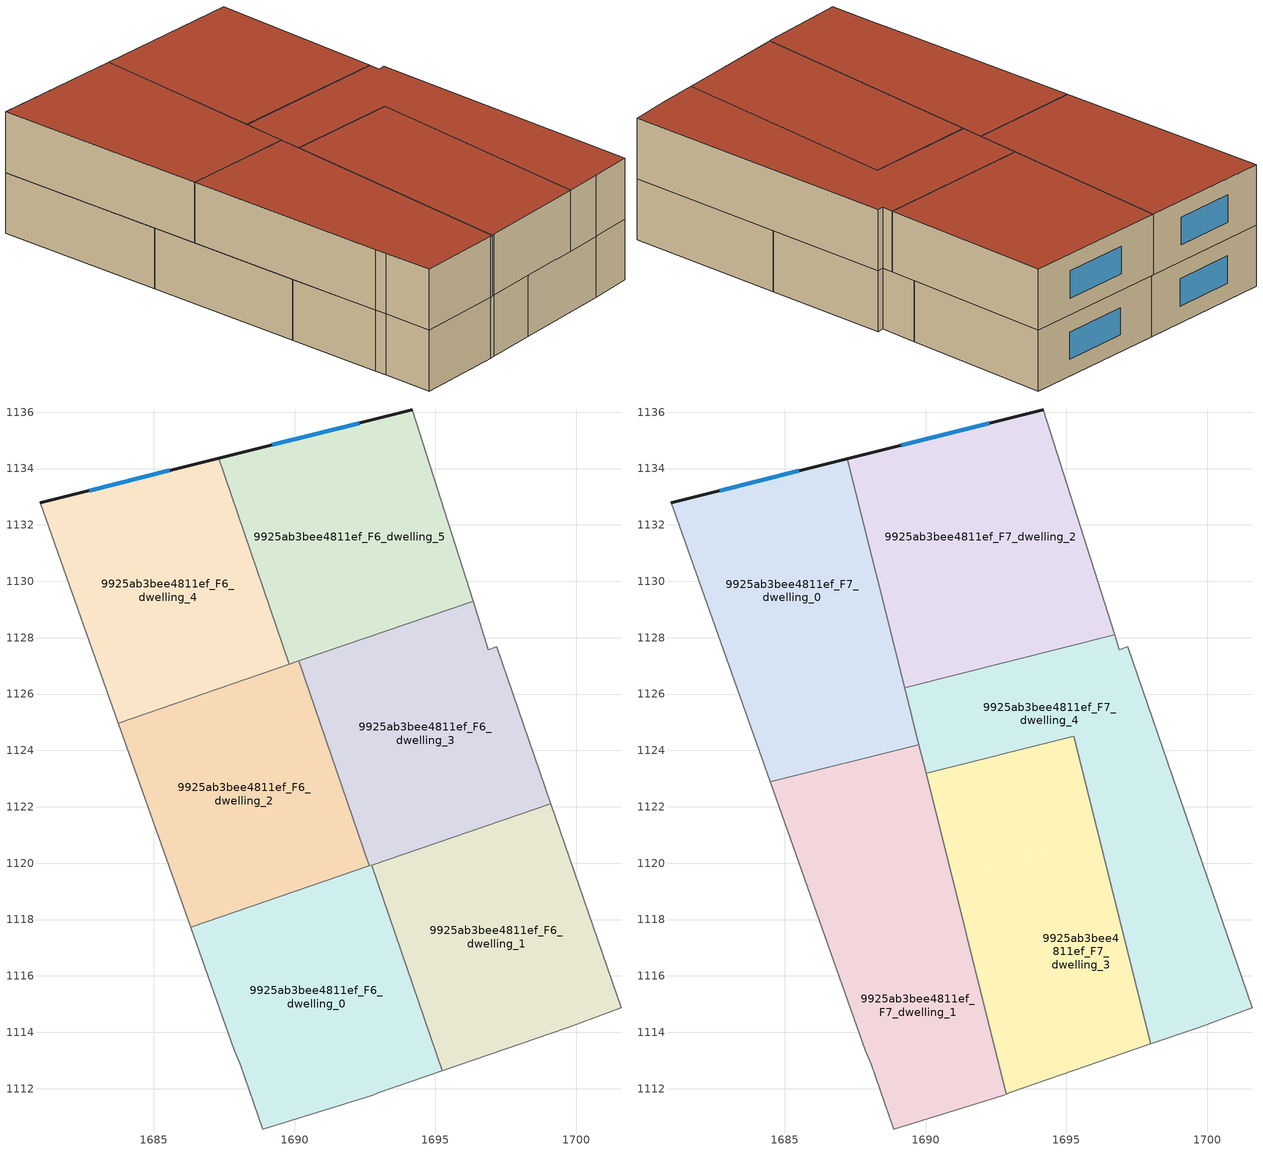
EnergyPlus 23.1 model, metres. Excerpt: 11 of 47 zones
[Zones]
9925ab3bee4811ef_F6_dwelling_0
 floor to 9925ab3bee4811ef_F5_dwelling_0 (EU_floor_Construction): 1692.73,1119.93 1695.24,1112.64 1692.97,1111.87 1692.77,1111.76 1688.87,1110.57 1688.07,1112.87 1687.87,1113.37 1686.32,1117.73 z18
 wall adiabatic (EU_wall_Construction): 1686.32,1117.73 1687.87,1113.37 1688.07,1112.87 1688.87,1110.57 1692.77,1111.76 1692.97,1111.87 1695.24,1112.64 z18:21
 wall to 9925ab3bee4811ef_F6_dwelling_1 (EU_wall_Construction): 1695.24,1112.64 1692.73,1119.93 z18:21
 wall to 9925ab3bee4811ef_F6_dwelling_2 (EU_wall_Construction): 1692.66,1119.91 1686.32,1117.73 z18:21
 wall to 9925ab3bee4811ef_F6_dwelling_3 (EU_wall_Construction): 1692.73,1119.93 1692.66,1119.91 z18:21
9925ab3bee4811ef_F6_dwelling_1
 floor to 9925ab3bee4811ef_F5_dwelling_1 (EU_floor_Construction): 1699.09,1122.12 1701.58,1114.87 1699.68,1114.17 1695.24,1112.64 1692.73,1119.93 z18
 wall adiabatic (EU_wall_Construction): 1695.24,1112.64 1699.68,1114.17 1701.58,1114.87 1699.09,1122.12 z18:21
 wall to 9925ab3bee4811ef_F6_dwelling_3 (EU_wall_Construction): 1699.09,1122.12 1692.73,1119.93 z18:21
9925ab3bee4811ef_F6_dwelling_2
 floor to 9925ab3bee4811ef_F5_dwelling_2 (EU_floor_Construction): 1690.16,1127.17 1692.66,1119.91 1686.32,1117.73 1683.75,1124.97 z18
 wall to 9925ab3bee4811ef_F6_dwelling_3 (EU_wall_Construction): 1692.66,1119.91 1690.16,1127.17 z18:21
 wall adiabatic (EU_wall_Construction): 1683.75,1124.97 1686.32,1117.73 z18:21
 wall to 9925ab3bee4811ef_F6_dwelling_4 (EU_wall_Construction): 1689.82,1127.06 1683.75,1124.97 z18:21
 wall to 9925ab3bee4811ef_F6_dwelling_5 (EU_wall_Construction): 1690.16,1127.17 1689.82,1127.06 z18:21
9925ab3bee4811ef_F6_dwelling_3
 floor to 9925ab3bee4811ef_F5_dwelling_3 (EU_floor_Construction): 1697.18,1127.67 1699.09,1122.12 1692.66,1119.91 1690.16,1127.17 1696.33,1129.3 1696.88,1127.58 z18
 wall adiabatic (EU_wall_Construction): 1699.09,1122.12 1697.18,1127.67 1696.88,1127.58 1696.33,1129.3 z18:21
 wall to 9925ab3bee4811ef_F6_dwelling_5 (EU_wall_Construction): 1696.33,1129.3 1690.16,1127.17 z18:21
9925ab3bee4811ef_F6_dwelling_4
 floor to 9925ab3bee4811ef_F5_dwelling_4 (EU_floor_Construction): 1687.31,1134.37 1689.82,1127.06 1683.75,1124.97 1680.97,1132.78 z18
 wall outside (EU_wall_Construction): 1687.31,1134.37 1680.97,1132.78 z18:21
 wall to 9925ab3bee4811ef_F6_dwelling_5 (EU_wall_Construction): 1689.82,1127.06 1687.31,1134.37 z18:21
 wall adiabatic (EU_wall_Construction): 1680.97,1132.78 1683.75,1124.97 z18:21
 window (EU_Window_Construction): 1685.57,1133.93 1682.72,1133.22 z18.83:20.17
9925ab3bee4811ef_F6_dwelling_5
 floor to 9925ab3bee4811ef_F5_dwelling_5 (EU_floor_Construction): 1694.18,1136.08 1696.33,1129.3 1689.82,1127.06 1687.31,1134.37 z18
 wall outside (EU_wall_Construction): 1694.18,1136.08 1687.31,1134.37 z18:21
 wall adiabatic (EU_wall_Construction): 1696.33,1129.3 1694.18,1136.08 z18:21
 window (EU_Window_Construction): 1692.29,1135.61 1689.2,1134.84 z18.83:20.17
9925ab3bee4811ef_F7_dwelling_0
 floor to 9925ab3bee4811ef_F6_dwelling_4 (EU_floor_Construction): 1687.23,1134.34 1689.11,1126.82 1683.75,1124.97 1680.97,1132.78 z21
 floor to 9925ab3bee4811ef_F6_dwelling_2 (EU_floor_Construction): 1689.11,1126.81 1689.77,1124.21 1684.49,1122.88 1683.75,1124.97 z21
 wall outside (EU_wall_Construction): 1687.23,1134.34 1680.97,1132.78 z21:24
 wall to 9925ab3bee4811ef_F7_dwelling_1 (EU_wall_Construction): 1684.49,1122.88 1689.77,1124.21 z21:24
 wall adiabatic (EU_wall_Construction): 1680.97,1132.78 1684.49,1122.88 z21:24
 wall to 9925ab3bee4811ef_F7_dwelling_2 (EU_wall_Construction): 1689.26,1126.23 1687.23,1134.34 z21:24
 wall to 9925ab3bee4811ef_F7_dwelling_4 (EU_wall_Construction): 1689.77,1124.21 1689.26,1126.23 z21:24
 window (EU_Window_Construction): 1685.5,1133.92 1682.69,1133.21 z21.83:23.17
 roof outside (EU_roof_Construction): 1689.77,1124.21 1687.23,1134.34 1680.97,1132.78 1684.49,1122.88 z24
9925ab3bee4811ef_F7_dwelling_1
 floor to 9925ab3bee4811ef_F6_dwelling_0 (EU_floor_Construction): 1690.99,1119.33 1692.87,1111.81 1692.77,1111.76 1688.87,1110.57 1688.07,1112.87 1687.87,1113.37 1686.32,1117.73 z21
 floor to 9925ab3bee4811ef_F6_dwelling_2 (EU_floor_Construction): 1689.77,1124.21 1690.99,1119.33 1686.32,1117.73 1684.49,1122.88 z21
 wall adiabatic (EU_wall_Construction): 1684.49,1122.88 1687.87,1113.37 1688.07,1112.87 1688.87,1110.57 1692.77,1111.76 1692.87,1111.81 z21:24
 wall to 9925ab3bee4811ef_F7_dwelling_3 (EU_wall_Construction): 1692.87,1111.81 1690.02,1123.2 z21:24
 wall to 9925ab3bee4811ef_F7_dwelling_4 (EU_wall_Construction): 1690.02,1123.2 1689.77,1124.21 z21:24
 roof outside (EU_roof_Construction): 1692.77,1111.76 1692.87,1111.81 1689.77,1124.21 1684.49,1122.88 1687.87,1113.37 1688.07,1112.87 1688.87,1110.57 z24
9925ab3bee4811ef_F7_dwelling_2
 floor to 9925ab3bee4811ef_F6_dwelling_5 (EU_floor_Construction): 1694.18,1136.08 1696.33,1129.3 1689.82,1127.06 1687.31,1134.37 z21
 floor to 9925ab3bee4811ef_F6_dwelling_4 (EU_floor_Construction): 1687.31,1134.37 1689.82,1127.06 1689.11,1126.82 1687.23,1134.34 z21
 floor to 9925ab3bee4811ef_F6_dwelling_3 (EU_floor_Construction): 1696.33,1129.3 1696.71,1128.1 1690.38,1126.51 1690.16,1127.17 z21
 floor to 9925ab3bee4811ef_F6_dwelling_2 (EU_floor_Construction): 1690.16,1127.17 1690.38,1126.51 1689.26,1126.23 1689.11,1126.81 z21
 wall outside (EU_wall_Construction): 1694.18,1136.08 1687.23,1134.34 z21:24
 wall adiabatic (EU_wall_Construction): 1696.71,1128.1 1694.18,1136.08 z21:24
 wall to 9925ab3bee4811ef_F7_dwelling_4 (EU_wall_Construction): 1689.26,1126.23 1696.71,1128.1 z21:24
 window (EU_Window_Construction): 1692.27,1135.6 1689.14,1134.82 z21.83:23.17
 roof outside (EU_roof_Construction): 1696.71,1128.1 1694.18,1136.08 1687.23,1134.34 1689.26,1126.23 z24
9925ab3bee4811ef_F7_dwelling_3
 floor to 9925ab3bee4811ef_F6_dwelling_2 (EU_floor_Construction): 1691.4,1123.55 1692.66,1119.91 1690.99,1119.33 1690.02,1123.2 z21
 floor to 9925ab3bee4811ef_F6_dwelling_0 (EU_floor_Construction): 1692.73,1119.93 1695.24,1112.64 1692.97,1111.87 1692.87,1111.81 1690.99,1119.33 z21
 floor to 9925ab3bee4811ef_F6_dwelling_1 (EU_floor_Construction): 1696.12,1121.1 1698,1113.59 1695.24,1112.64 1692.73,1119.93 z21
 floor to 9925ab3bee4811ef_F6_dwelling_3 (EU_floor_Construction): 1695.26,1124.51 1696.12,1121.1 1692.66,1119.91 1691.4,1123.55 z21
 wall to 9925ab3bee4811ef_F7_dwelling_4 (EU_wall_Construction): 1698,1113.59 1695.26,1124.51 1690.02,1123.2 z21:24
 wall adiabatic (EU_wall_Construction): 1692.87,1111.81 1692.97,1111.87 1698,1113.59 z21:24
 roof outside (EU_roof_Construction): 1698,1113.59 1695.26,1124.51 1690.02,1123.2 1692.87,1111.81 1692.97,1111.87 z24
9925ab3bee4811ef_F7_dwelling_4
 floor to 9925ab3bee4811ef_F6_dwelling_1 (EU_floor_Construction): 1699.09,1122.12 1701.58,1114.87 1699.68,1114.17 1698,1113.59 1696.12,1121.1 z21
 floor to 9925ab3bee4811ef_F6_dwelling_3 (EU_floor_Construction): 1697.18,1127.67 1699.09,1122.12 1696.12,1121.1 1695.26,1124.51 1691.4,1123.55 1690.38,1126.51 1696.71,1128.1 1696.88,1127.58 z21
 floor to 9925ab3bee4811ef_F6_dwelling_2 (EU_floor_Construction): 1690.38,1126.51 1691.4,1123.55 1690.02,1123.2 1689.26,1126.23 z21
 wall adiabatic (EU_wall_Construction): 1698,1113.59 1699.68,1114.17 1701.58,1114.87 1697.18,1127.67 1696.88,1127.58 1696.71,1128.1 z21:24
 roof outside (EU_roof_Construction): 1701.58,1114.87 1697.18,1127.67 1696.88,1127.58 1696.71,1128.1 1689.26,1126.23 1690.02,1123.2 1695.26,1124.51 1698,1113.59 1699.68,1114.17 z24
[Building]
EU S2 Campaign: North Axis=0; Terrain=City; Solar Distribution=FullExterior
[Site:Location]
Lyon-Bron: Latitude=45.75; Longitude=5; Time Zone=1; Elevation=198
[SizingPeriod:WeatherFileDays]
AnnualSizingPeriod: Begin Month=1; Begin Day of Month=1; End Month=12; End Day of Month=31; Day of Week for Start Day=Monday; Use Weather File Daylight Saving Period=No; Use Weather File Rain and Snow Indicators=No
[MATERIAL]
EU_InternalMass_Material: Roughness=MediumRough; Thickness=0.1; Conductivity=1; Density=1800; Specific Heat=900; Thermal Absorptance=0.9; Solar Absorptance=0.7; Visible Absorptance=0.7
[MATERIAL:NOMASS] Roughness=MediumRough; Thermal Absorptance=0.9; Solar Absorptance=0.7; Visible Absorptance=0.7
Name | Thermal Resistance
EU_wall_NoMass | 0.87146
EU_roof_NoMass | 0.842276
EU_floor_NoMass | 0.496999
[WINDOWMATERIAL:SIMPLEGLAZINGSYSTEM]
EU_Window_SimpleGlazing: UFactor=2.2525; Solar Heat Gain Coefficient=0.76; Visible Transmittance=0.76
[CONSTRUCTION]
EU_wall_Construction: EU_wall_NoMass
EU_roof_Construction: EU_roof_NoMass
EU_floor_Construction: EU_floor_NoMass
EU_Window_Construction: EU_Window_SimpleGlazing
EU_InternalMass_Construction: EU_InternalMass_Material
[ZONE] Type=1; Multiplier=1; Ceiling Height=autocalculate; Floor Area=autocalculate; Part of Total Floor Area=Yes
Name | Volume
9925ab3bee4811ef_F6_dwelling_0 | 155.331
9925ab3bee4811ef_F7_dwelling_0; 9925ab3bee4811ef_F7_dwelling_3 | 186.382
9925ab3bee4811ef_F6_dwelling_1 | 155.317
9925ab3bee4811ef_F7_dwelling_1 | 186.399
9925ab3bee4811ef_F6_dwelling_2 | 155.333
9925ab3bee4811ef_F7_dwelling_2 | 186.374
9925ab3bee4811ef_F6_dwelling_3 | 155.312
9925ab3bee4811ef_F6_dwelling_4 | 155.324
9925ab3bee4811ef_F7_dwelling_4 | 186.379
9925ab3bee4811ef_F6_dwelling_5 | 155.314
[INTERNALMASS] Construction=EU_InternalMass_Construction
Name | Zone or ZoneList | Surface Area
9925ab3bee4811ef_F6_dwelling_0_EU_InternalMass | 9925ab3bee4811ef_F6_dwelling_0 | 51.7765
9925ab3bee4811ef_F6_dwelling_1_EU_InternalMass | 9925ab3bee4811ef_F6_dwelling_1 | 51.7724
9925ab3bee4811ef_F6_dwelling_2_EU_InternalMass | 9925ab3bee4811ef_F6_dwelling_2 | 51.778
9925ab3bee4811ef_F6_dwelling_3_EU_InternalMass | 9925ab3bee4811ef_F6_dwelling_3 | 51.7703
9925ab3bee4811ef_F6_dwelling_4_EU_InternalMass | 9925ab3bee4811ef_F6_dwelling_4 | 51.7746
9925ab3bee4811ef_F6_dwelling_5_EU_InternalMass | 9925ab3bee4811ef_F6_dwelling_5 | 51.7711
9925ab3bee4811ef_F7_dwelling_0_EU_InternalMass | 9925ab3bee4811ef_F7_dwelling_0 | 62.1262
9925ab3bee4811ef_F7_dwelling_1_EU_InternalMass | 9925ab3bee4811ef_F7_dwelling_1 | 62.1331
9925ab3bee4811ef_F7_dwelling_2_EU_InternalMass | 9925ab3bee4811ef_F7_dwelling_2 | 62.1253
9925ab3bee4811ef_F7_dwelling_3_EU_InternalMass | 9925ab3bee4811ef_F7_dwelling_3 | 62.128
9925ab3bee4811ef_F7_dwelling_4_EU_InternalMass | 9925ab3bee4811ef_F7_dwelling_4 | 62.126
[OTHEREQUIPMENT] Fuel Type=Electricity; Design Level Calculation Method=Watts/Area; Power per Zone Floor Area=1; Fraction Latent=0; Fraction Radiant=0; Fraction Lost=0; Carbon Dioxide Generation Rate=0; EndUse Subcategory=EU_Step8_InternalGains
Name | Zone or ZoneList or Space or SpaceList | Schedule
EU_Step8_InternalGain_9925ab3bee4811ef_F6_dwelling_0_f000 | 9925ab3bee4811ef_F6_dwelling_0 | EU_Step8_GainSchedule_9925ab3bee4811ef_F6_dwelling_0_f000
EU_Step8_InternalGain_9925ab3bee4811ef_F6_dwelling_1_f000 | 9925ab3bee4811ef_F6_dwelling_1 | EU_Step8_GainSchedule_9925ab3bee4811ef_F6_dwelling_1_f000
EU_Step8_InternalGain_9925ab3bee4811ef_F6_dwelling_2_f000 | 9925ab3bee4811ef_F6_dwelling_2 | EU_Step8_GainSchedule_9925ab3bee4811ef_F6_dwelling_2_f000
EU_Step8_InternalGain_9925ab3bee4811ef_F6_dwelling_3_f000 | 9925ab3bee4811ef_F6_dwelling_3 | EU_Step8_GainSchedule_9925ab3bee4811ef_F6_dwelling_3_f000
EU_Step8_InternalGain_9925ab3bee4811ef_F6_dwelling_4_f000 | 9925ab3bee4811ef_F6_dwelling_4 | EU_Step8_GainSchedule_9925ab3bee4811ef_F6_dwelling_4_f000
EU_Step8_InternalGain_9925ab3bee4811ef_F6_dwelling_5_f000 | 9925ab3bee4811ef_F6_dwelling_5 | EU_Step8_GainSchedule_9925ab3bee4811ef_F6_dwelling_5_f000
EU_Step8_InternalGain_9925ab3bee4811ef_F7_dwelling_0_f000 | 9925ab3bee4811ef_F7_dwelling_0 | EU_Step8_GainSchedule_9925ab3bee4811ef_F7_dwelling_0_f000
EU_Step8_InternalGain_9925ab3bee4811ef_F7_dwelling_1_f000 | 9925ab3bee4811ef_F7_dwelling_1 | EU_Step8_GainSchedule_9925ab3bee4811ef_F7_dwelling_1_f000
EU_Step8_InternalGain_9925ab3bee4811ef_F7_dwelling_2_f000 | 9925ab3bee4811ef_F7_dwelling_2 | EU_Step8_GainSchedule_9925ab3bee4811ef_F7_dwelling_2_f000
EU_Step8_InternalGain_9925ab3bee4811ef_F7_dwelling_3_f000 | 9925ab3bee4811ef_F7_dwelling_3 | EU_Step8_GainSchedule_9925ab3bee4811ef_F7_dwelling_3_f000
EU_Step8_InternalGain_9925ab3bee4811ef_F7_dwelling_4_f000 | 9925ab3bee4811ef_F7_dwelling_4 | EU_Step8_GainSchedule_9925ab3bee4811ef_F7_dwelling_4_f000
[ZONEVENTILATION:DESIGNFLOWRATE] Schedule=EU_AlwaysOn; Design Flow Rate Calculation Method=AirChanges/Hour; Air Changes per Hour=0.425; Ventilation Type=Natural; Fan Pressure Rise=0; Fan Total Efficiency=1; Constant Term Coefficient=1; Temperature Term Coefficient=0; Velocity Term Coefficient=0; Velocity Squared Term Coefficient=0; Minimum Indoor Temperature=-100; Maximum Indoor Temperature=100; Delta Temperature=-100; Minimum Outdoor Temperature=-100; Maximum Outdoor Temperature=100; Maximum Wind Speed=40
Name | Zone or ZoneList or Space or SpaceList
EU_ConstantAir_9925ab3bee4811ef_F6_dwelling_0 | 9925ab3bee4811ef_F6_dwelling_0
EU_ConstantAir_9925ab3bee4811ef_F6_dwelling_1 | 9925ab3bee4811ef_F6_dwelling_1
EU_ConstantAir_9925ab3bee4811ef_F6_dwelling_2 | 9925ab3bee4811ef_F6_dwelling_2
EU_ConstantAir_9925ab3bee4811ef_F6_dwelling_3 | 9925ab3bee4811ef_F6_dwelling_3
EU_ConstantAir_9925ab3bee4811ef_F6_dwelling_4 | 9925ab3bee4811ef_F6_dwelling_4
EU_ConstantAir_9925ab3bee4811ef_F6_dwelling_5 | 9925ab3bee4811ef_F6_dwelling_5
EU_ConstantAir_9925ab3bee4811ef_F7_dwelling_0 | 9925ab3bee4811ef_F7_dwelling_0
EU_ConstantAir_9925ab3bee4811ef_F7_dwelling_1 | 9925ab3bee4811ef_F7_dwelling_1
EU_ConstantAir_9925ab3bee4811ef_F7_dwelling_2 | 9925ab3bee4811ef_F7_dwelling_2
EU_ConstantAir_9925ab3bee4811ef_F7_dwelling_3 | 9925ab3bee4811ef_F7_dwelling_3
EU_ConstantAir_9925ab3bee4811ef_F7_dwelling_4 | 9925ab3bee4811ef_F7_dwelling_4
[HVACTEMPLATE:THERMOSTAT] Constant Heating Setpoint=20; Constant Cooling Setpoint=50
EU_HeatOnly_9925ab3bee4811ef_F0_dwelling_0; EU_HeatOnly_9925ab3bee4811ef_F0_dwelling_1; EU_HeatOnly_9925ab3bee4811ef_F0_dwelling_2; EU_HeatOnly_9925ab3bee4811ef_F0_dwelling_3; EU_HeatOnly_9925ab3bee4811ef_F0_dwelling_4; EU_HeatOnly_9925ab3bee4811ef_F0_dwelling_5; EU_HeatOnly_9925ab3bee4811ef_F1_dwelling_0; EU_HeatOnly_9925ab3bee4811ef_F1_dwelling_1; EU_HeatOnly_9925ab3bee4811ef_F1_dwelling_2; EU_HeatOnly_9925ab3bee4811ef_F1_dwelling_3; EU_HeatOnly_9925ab3bee4811ef_F1_dwelling_4; EU_HeatOnly_9925ab3bee4811ef_F1_dwelling_5; EU_HeatOnly_9925ab3bee4811ef_F2_dwelling_0; EU_HeatOnly_9925ab3bee4811ef_F2_dwelling_1; EU_HeatOnly_9925ab3bee4811ef_F2_dwelling_2; EU_HeatOnly_9925ab3bee4811ef_F2_dwelling_3; EU_HeatOnly_9925ab3bee4811ef_F2_dwelling_4; EU_HeatOnly_9925ab3bee4811ef_F2_dwelling_5; EU_HeatOnly_9925ab3bee4811ef_F3_dwelling_0; EU_HeatOnly_9925ab3bee4811ef_F3_dwelling_1; EU_HeatOnly_9925ab3bee4811ef_F3_dwelling_2; EU_HeatOnly_9925ab3bee4811ef_F3_dwelling_3; EU_HeatOnly_9925ab3bee4811ef_F3_dwelling_4; EU_HeatOnly_9925ab3bee4811ef_F3_dwelling_5; EU_HeatOnly_9925ab3bee4811ef_F4_dwelling_0; EU_HeatOnly_9925ab3bee4811ef_F4_dwelling_1; EU_HeatOnly_9925ab3bee4811ef_F4_dwelling_2; EU_HeatOnly_9925ab3bee4811ef_F4_dwelling_3; EU_HeatOnly_9925ab3bee4811ef_F4_dwelling_4; EU_HeatOnly_9925ab3bee4811ef_F4_dwelling_5; EU_HeatOnly_9925ab3bee4811ef_F5_dwelling_0; EU_HeatOnly_9925ab3bee4811ef_F5_dwelling_1; EU_HeatOnly_9925ab3bee4811ef_F5_dwelling_2; EU_HeatOnly_9925ab3bee4811ef_F5_dwelling_3; EU_HeatOnly_9925ab3bee4811ef_F5_dwelling_4; EU_HeatOnly_9925ab3bee4811ef_F5_dwelling_5; EU_HeatOnly_9925ab3bee4811ef_F6_dwelling_0; EU_HeatOnly_9925ab3bee4811ef_F6_dwelling_1; EU_HeatOnly_9925ab3bee4811ef_F6_dwelling_2; EU_HeatOnly_9925ab3bee4811ef_F6_dwelling_3; EU_HeatOnly_9925ab3bee4811ef_F6_dwelling_4; EU_HeatOnly_9925ab3bee4811ef_F6_dwelling_5; EU_HeatOnly_9925ab3bee4811ef_F7_dwelling_0; EU_HeatOnly_9925ab3bee4811ef_F7_dwelling_1; EU_HeatOnly_9925ab3bee4811ef_F7_dwelling_2; EU_HeatOnly_9925ab3bee4811ef_F7_dwelling_3; EU_HeatOnly_9925ab3bee4811ef_F7_dwelling_4
[HVACTEMPLATE:ZONE:IDEALLOADSAIRSYSTEM] System Availability Schedule=EU_AlwaysOn; Maximum Heating Supply Air Temperature=50; Minimum Cooling Supply Air Temperature=13; Maximum Heating Supply Air Humidity Ratio=0.0156; Minimum Cooling Supply Air Humidity Ratio=0.0077; Heating Limit=NoLimit; Cooling Limit=NoLimit; Heating Availability Schedule=EU_AlwaysOn; Cooling Availability Schedule=EU_CoolingOff; Dehumidification Control Type=ConstantSensibleHeatRatio; Cooling Sensible Heat Ratio=0.7; Dehumidification Setpoint=60; Humidification Control Type=None; Humidification Setpoint=30; Outdoor Air Method=None; Outdoor Air Flow Rate per Person=0.00944; Outdoor Air Flow Rate per Zone Floor Area=0; Outdoor Air Flow Rate per Zone=0; Demand Controlled Ventilation Type=None; Outdoor Air Economizer Type=NoEconomizer; Heat Recovery Type=None; Sensible Heat Recovery Effectiveness=0.7; Latent Heat Recovery Effectiveness=0.65
Name | Template Thermostat
9925ab3bee4811ef_F6_dwelling_0 | EU_HeatOnly_9925ab3bee4811ef_F6_dwelling_0
9925ab3bee4811ef_F6_dwelling_1 | EU_HeatOnly_9925ab3bee4811ef_F6_dwelling_1
9925ab3bee4811ef_F6_dwelling_2 | EU_HeatOnly_9925ab3bee4811ef_F6_dwelling_2
9925ab3bee4811ef_F6_dwelling_3 | EU_HeatOnly_9925ab3bee4811ef_F6_dwelling_3
9925ab3bee4811ef_F6_dwelling_4 | EU_HeatOnly_9925ab3bee4811ef_F6_dwelling_4
9925ab3bee4811ef_F6_dwelling_5 | EU_HeatOnly_9925ab3bee4811ef_F6_dwelling_5
9925ab3bee4811ef_F7_dwelling_0 | EU_HeatOnly_9925ab3bee4811ef_F7_dwelling_0
9925ab3bee4811ef_F7_dwelling_1 | EU_HeatOnly_9925ab3bee4811ef_F7_dwelling_1
9925ab3bee4811ef_F7_dwelling_2 | EU_HeatOnly_9925ab3bee4811ef_F7_dwelling_2
9925ab3bee4811ef_F7_dwelling_3 | EU_HeatOnly_9925ab3bee4811ef_F7_dwelling_3
9925ab3bee4811ef_F7_dwelling_4 | EU_HeatOnly_9925ab3bee4811ef_F7_dwelling_4
[SIZING:ZONE] Zone Cooling Design Supply Air Temperature Input Method=SupplyAirTemperature; Zone Cooling Design Supply Air Temperature=13; Zone Heating Design Supply Air Temperature Input Method=SupplyAirTemperature; Zone Heating Design Supply Air Temperature=50; Zone Cooling Design Supply Air Humidity Ratio=0.008; Zone Heating Design Supply Air Humidity Ratio=0.008; Cooling Design Air Flow Method=DesignDay; Cooling Design Air Flow Rate=0; Cooling Minimum Air Flow per Zone Floor Area=0.000762; Cooling Minimum Air Flow=0; Cooling Minimum Air Flow Fraction=0.2; Heating Design Air Flow Method=DesignDay; Heating Design Air Flow Rate=0; Heating Maximum Air Flow per Zone Floor Area=0.002032; Heating Maximum Air Flow=0.141576; Heating Maximum Air Flow Fraction=0.3; Account for Dedicated Outdoor Air System=No; Dedicated Outdoor Air System Control Strategy=NeutralSupplyAir; Dedicated Outdoor Air Low Setpoint Temperature for Design=autosize; Dedicated Outdoor Air High Setpoint Temperature for Design=autosize; Zone Load Sizing Method=Sensible Load Only No Latent Load; Zone Latent Cooling Design Supply Air Humidity Ratio Input Method=HumidityRatioDifference; Zone Cooling Design Supply Air Humidity Ratio Difference=0.005; Zone Latent Heating Design Supply Air Humidity Ratio Input Method=HumidityRatioDifference; Zone Humidification Design Supply Air Humidity Ratio Difference=0.005
9925ab3bee4811ef_F6_dwelling_0; 9925ab3bee4811ef_F6_dwelling_1; 9925ab3bee4811ef_F6_dwelling_2; 9925ab3bee4811ef_F6_dwelling_3; 9925ab3bee4811ef_F6_dwelling_4; 9925ab3bee4811ef_F6_dwelling_5; 9925ab3bee4811ef_F7_dwelling_0; 9925ab3bee4811ef_F7_dwelling_1; 9925ab3bee4811ef_F7_dwelling_2; 9925ab3bee4811ef_F7_dwelling_3; 9925ab3bee4811ef_F7_dwelling_4
[SCHEDULE:CONSTANT]
Name | Hourly Value
EU_AlwaysOn | 1
EU_CoolingOff | 0
[SCHEDULE:FILE] Column Number=1; Rows to Skip at Top=0; Number of Hours of Data=8760; Column Separator=Comma; Interpolate to Timestep=No; Minutes per Item=60; Adjust Schedule for Daylight Savings=Yes
Name | File
EU_Step8_GainSchedule_9925ab3bee4811ef_F6_dwelling_0_f000 | ../../schedules/9925ab3bee4811ef/9925ab3bee4811ef_F6_dwelling_0_f000_gain.csv
EU_Step8_GainSchedule_9925ab3bee4811ef_F6_dwelling_1_f000 | ../../schedules/9925ab3bee4811ef/9925ab3bee4811ef_F6_dwelling_1_f000_gain.csv
EU_Step8_GainSchedule_9925ab3bee4811ef_F6_dwelling_2_f000 | ../../schedules/9925ab3bee4811ef/9925ab3bee4811ef_F6_dwelling_2_f000_gain.csv
EU_Step8_GainSchedule_9925ab3bee4811ef_F6_dwelling_3_f000 | ../../schedules/9925ab3bee4811ef/9925ab3bee4811ef_F6_dwelling_3_f000_gain.csv
EU_Step8_GainSchedule_9925ab3bee4811ef_F6_dwelling_4_f000 | ../../schedules/9925ab3bee4811ef/9925ab3bee4811ef_F6_dwelling_4_f000_gain.csv
EU_Step8_GainSchedule_9925ab3bee4811ef_F6_dwelling_5_f000 | ../../schedules/9925ab3bee4811ef/9925ab3bee4811ef_F6_dwelling_5_f000_gain.csv
EU_Step8_GainSchedule_9925ab3bee4811ef_F7_dwelling_0_f000 | ../../schedules/9925ab3bee4811ef/9925ab3bee4811ef_F7_dwelling_0_f000_gain.csv
EU_Step8_GainSchedule_9925ab3bee4811ef_F7_dwelling_1_f000 | ../../schedules/9925ab3bee4811ef/9925ab3bee4811ef_F7_dwelling_1_f000_gain.csv
EU_Step8_GainSchedule_9925ab3bee4811ef_F7_dwelling_2_f000 | ../../schedules/9925ab3bee4811ef/9925ab3bee4811ef_F7_dwelling_2_f000_gain.csv
EU_Step8_GainSchedule_9925ab3bee4811ef_F7_dwelling_3_f000 | ../../schedules/9925ab3bee4811ef/9925ab3bee4811ef_F7_dwelling_3_f000_gain.csv
EU_Step8_GainSchedule_9925ab3bee4811ef_F7_dwelling_4_f000 | ../../schedules/9925ab3bee4811ef/9925ab3bee4811ef_F7_dwelling_4_f000_gain.csv
